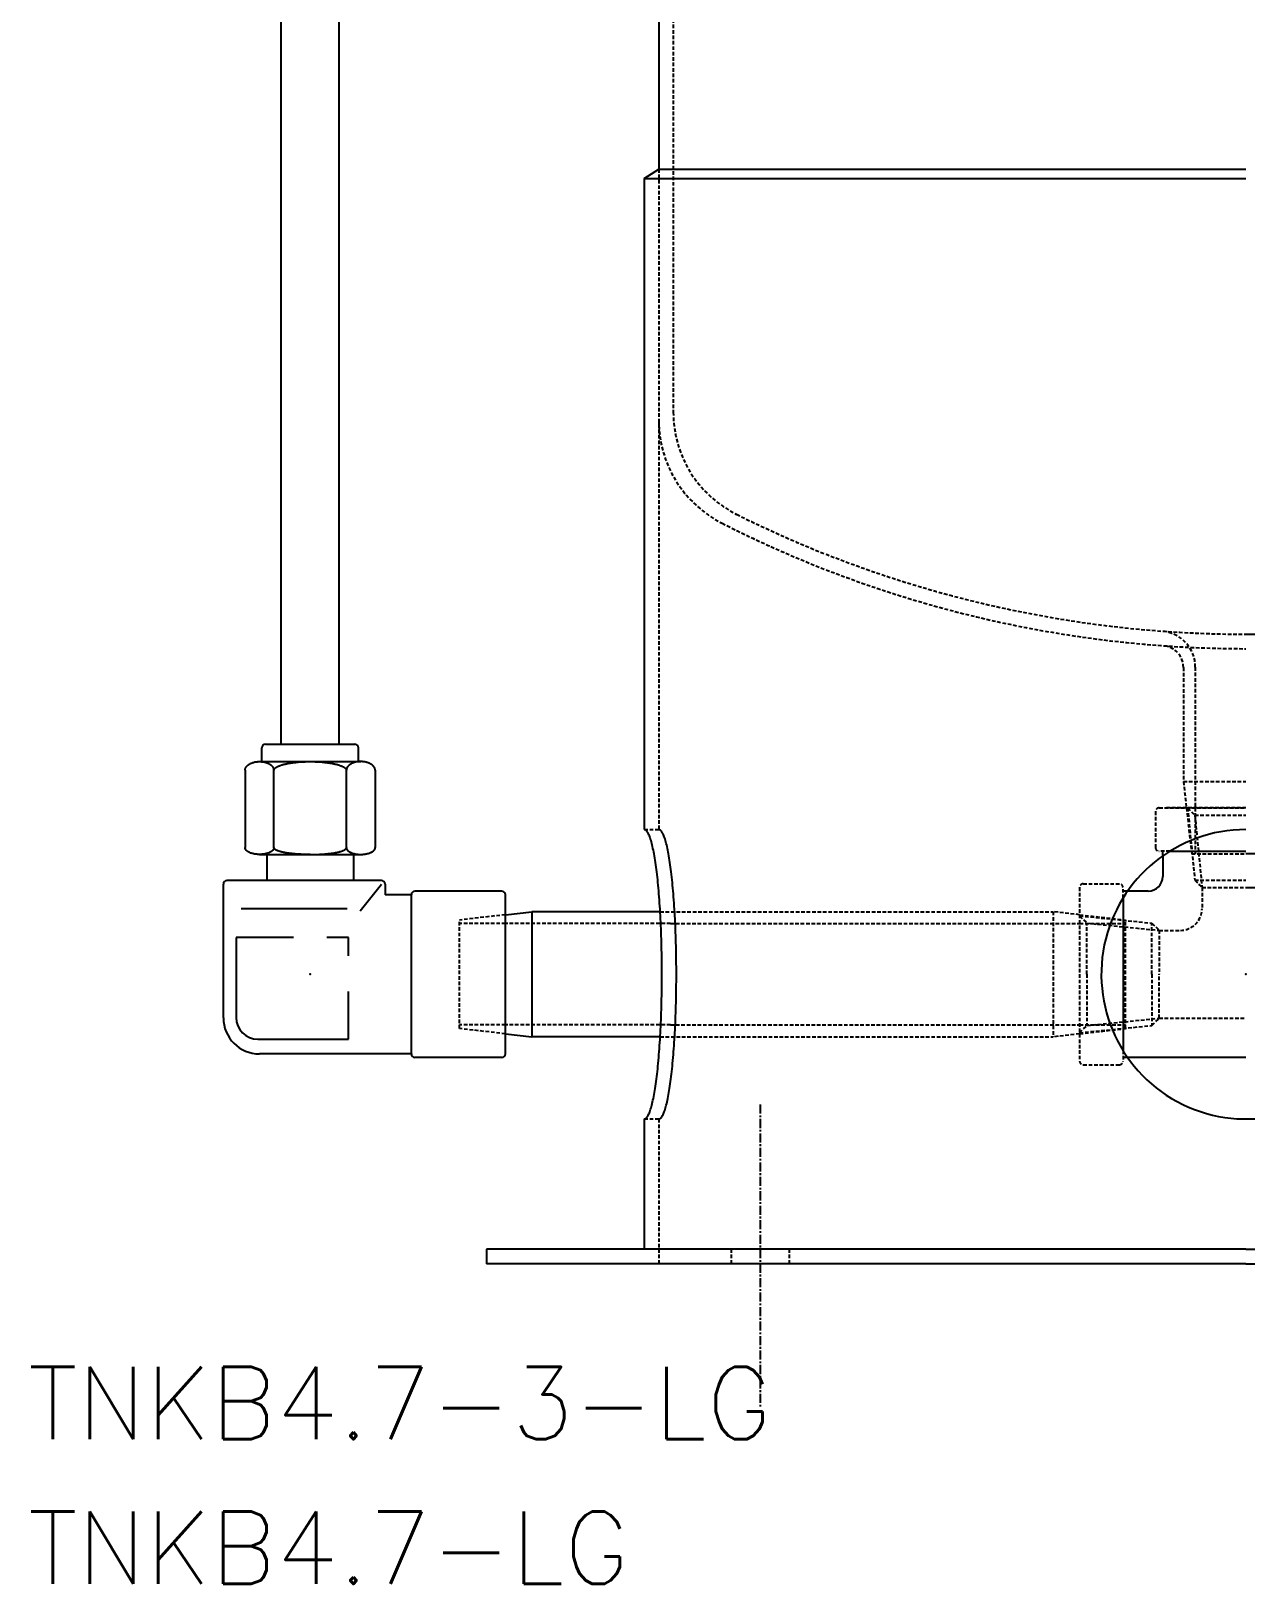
# Model space of a CAD drawing. Extents: x 248 to 542, y 18 to 818.
# Drawn here: x 248.5 to 416.5, y 18.3 to 232.9 of the extents above; entities that cross this region are included whole.
import ezdxf

# ---------------------------------------------------------------- set-up
doc = ezdxf.new("R2010")
doc.units = 0
doc.linetypes.add('CENTER', pattern=[2, 1.25, -0.25, 0.25, -0.25])
doc.linetypes.add('DASHED', pattern=[0.75, 0.5, -0.25])
doc.layers.get('0').update_dxf_attribs({"linetype": 'CONTINUOUS'})
doc.layers.add('CENTER', color=1, linetype='CENTER')
doc.styles.get("Standard").update_dxf_attribs({"font": 'txt.shx', "bigfont": 'bigfont.shx'})

msp = doc.modelspace()

# ---------------------------------------------------------------- linework, layer by layer
at = {"color": 3, "linetype": 'DASHED'}
for p, q in [((337.3, 417.52), (337.3, 180.23)), ((335.3, 213.81), (335.3, 122.52)), ((407.85, 144.93), (407.85, 129.17)), ((409.5, 144.96), (409.5, 125.52)), ((407.85, 129.17), (408.27, 125.52)), ((407.85, 129.17), (416.5, 129.17)), ((404, 125.02), (404, 120.02)), ((404.5, 125.52), (416.5, 125.52)), ((416.5, 125.52), (405.5, 125.52)), ((408.27, 125.52), (416.5, 125.52)), ((408.27, 125.52), (409, 119.17)), ((408.27, 125.52), (416.5, 125.52)), ((408.43, 125.52), (409.43, 115.52)), ((408.43, 125.52), (409.43, 124.52)), ((409.43, 124.52), (410.43, 114.52)), ((409.43, 124.52), (416.5, 124.52)), ((409.5, 125.52), (409.5, 119.17)), ((333.3, 122.52), (335.3, 122.52)), ((405.97, 119.52), (404.5, 119.52)), ((405, 118.88), (405, 119.52)), ((409, 119.17), (416.5, 119.17)), ((393.5, 114.52), (393.5, 90.52)), ((394, 115.02), (399, 115.02)), ((399.5, 113.05), (399.5, 114.52)), ((400.14, 114.02), (399.5, 114.02)), ((409.43, 115.52), (410.43, 114.52)), ((409.43, 115.52), (416.5, 115.52)), ((410.43, 114.52), (410.43, 111.59)), ((410.43, 114.52), (416.5, 114.52)), ((314.09, 110.75), (307.74, 110.02)), ((307.74, 95.02), (307.74, 110.02)), ((314.09, 109.52), (307.74, 109.52)), ((336.92, 109.52), (314.09, 109.52)), ((335.5, 111.17), (389.85, 111.17)), ((336.92, 109.52), (393.5, 109.52)), ((389.85, 111.17), (389.85, 93.87)), ((393.5, 110.75), (389.85, 111.17)), ((393.5, 110.75), (399.85, 110.02)), ((393.5, 110.59), (394.5, 109.59)), ((393.5, 110.59), (403.5, 109.59)), ((393.5, 109.52), (399.85, 109.52)), ((394.5, 102.52), (394.5, 109.59)), ((394.5, 109.59), (404.5, 108.59)), ((399.85, 95.02), (399.85, 110.02)), ((403.5, 102.52), (403.5, 109.59)), ((403.5, 109.59), (404.5, 108.59)), ((404.5, 108.59), (407.43, 108.59)), ((404.5, 108.59), (404.5, 102.52)), ((394.5, 102.52), (394.5, 95.44)), ((403.5, 102.52), (403.5, 95.44)), ((404.5, 96.44), (404.5, 102.52)), ((314.09, 95.52), (307.74, 95.52)), ((314.09, 94.29), (307.74, 95.02)), ((336.92, 95.52), (314.09, 95.52)), ((336.92, 95.52), (393.5, 95.52)), ((393.5, 95.52), (399.85, 95.52)), ((393.5, 94.44), (394.5, 95.44)), ((393.5, 94.44), (403.5, 95.44)), ((393.5, 94.29), (399.85, 95.02)), ((394.5, 95.44), (404.5, 96.44)), ((403.5, 95.44), (404.5, 96.44)), ((404.5, 96.44), (416.5, 96.44)), ((335.5, 93.87), (389.85, 93.87)), ((393.5, 94.29), (389.85, 93.87)), ((399.5, 91.98), (399.5, 90.52)), ((400.14, 91.02), (399.5, 91.02)), ((394, 90.02), (399, 90.02)), ((333.3, 82.52), (335.3, 82.52)), ((335.3, 82.52), (335.3, 62.52)), ((345.33, 64.52), (345.33, 62.52)), ((353.33, 64.52), (353.33, 62.52))]:
    msp.add_line(p, q, dxfattribs=at)
at = {"color": 7, "linetype": 'CONTINUOUS'}
for p, q in [((335.3, 368.87), (335.3, 213.81)), ((283.09, 134.32), (283.09, 345.72)), ((291.09, 134.32), (291.09, 345.72)), ((333.3, 212.52), (335.3, 213.81)), ((333.3, 212.52), (333.3, 122.52)), ((333.3, 212.52), (416.5, 212.52)), ((335.3, 213.81), (416.5, 213.81)), ((280.42, 131.92), (280.42, 133.82)), ((280.92, 134.32), (293.26, 134.32)), ((293.76, 131.92), (293.76, 133.82)), ((280.09, 131.92), (294.1, 131.92)), ((282.09, 120.02), (282.09, 130.99)), ((292.1, 120.02), (292.1, 130.99)), ((278.09, 130.71), (278.09, 120.02)), ((296.09, 130.71), (296.09, 120.02)), ((280.09, 119.08), (294.1, 119.08)), ((281.08, 119.08), (281.08, 115.48)), ((293.11, 119.08), (293.11, 115.48)), ((405, 118.88), (405, 116.02)), ((405.97, 119.52), (416.5, 119.52)), ((424, 119.17), (416.5, 119.17)), ((275.09, 96.52), (275.09, 114.98)), ((296.95, 115.48), (275.59, 115.48)), ((294, 111.29), (296.95, 114.98)), ((297.45, 114.98), (297.45, 113.52)), ((313.59, 114.02), (301.59, 114.02)), ((403, 114.02), (400.14, 114.02)), ((416.5, 114.52), (422.57, 114.52)), ((277.55, 111.63), (292.2, 111.63)), ((301.09, 113.52), (297.45, 113.52)), ((301.09, 91.52), (301.09, 113.52)), ((314.09, 91.52), (314.09, 113.52)), ((399.5, 113.05), (399.5, 91.98)), ((314.09, 110.75), (317.74, 111.17)), ((317.74, 111.17), (317.74, 93.87)), ((335.5, 111.17), (317.74, 111.17)), ((276.87, 107.58), (276.87, 96.55)), ((284.79, 107.58), (276.87, 107.58)), ((292.41, 107.58), (289.42, 107.58)), ((292.41, 105.05), (292.41, 107.58)), ((292.41, 93.55), (292.41, 100.12)), ((279.87, 93.55), (292.41, 93.55)), ((314.09, 94.29), (317.74, 93.87)), ((335.5, 93.87), (317.74, 93.87)), ((301.09, 91.52), (280.09, 91.52)), ((313.59, 91.02), (301.59, 91.02)), ((416.5, 91.02), (400.14, 91.02)), ((333.3, 82.52), (333.3, 64.52)), ((416.5, 64.52), (311.5, 64.52)), ((311.5, 64.52), (311.5, 62.52)), ((416.5, 64.52), (497.69, 64.52)), ((416.5, 62.52), (311.5, 62.52)), ((416.5, 62.52), (521.5, 62.52))]:
    msp.add_line(p, q, dxfattribs=at)
for points in [[(278.09, 130.71, 0), (278.09, 130.74, 0), (278.1, 130.76, 0), (278.1, 130.79, 0), (278.1, 130.82, 0), (278.11, 130.85, 0), (278.12, 130.88, 0), (278.12, 130.91, 0), (278.13, 130.94, 0), (278.14, 130.97, 0), (278.15, 131, 0), (278.17, 131.03, 0), (278.18, 131.06, 0), (278.19, 131.09, 0), (278.21, 131.11, 0), (278.23, 131.14, 0), (278.25, 131.17, 0), (278.26, 131.2, 0), (278.29, 131.22, 0), (278.31, 131.25, 0), (278.33, 131.28, 0), (278.35, 131.3, 0), (278.38, 131.33, 0), (278.4, 131.35, 0), (278.43, 131.38, 0), (278.46, 131.4, 0), (278.49, 131.43, 0), (278.52, 131.45, 0), (278.55, 131.47, 0), (278.58, 131.5, 0), (278.61, 131.52, 0), (278.64, 131.54, 0), (278.68, 131.56, 0), (278.71, 131.58, 0), (278.75, 131.6, 0), (278.79, 131.62, 0), (278.82, 131.64, 0), (278.86, 131.66, 0), (278.9, 131.68, 0), (278.94, 131.7, 0), (278.98, 131.71, 0), (279.02, 131.73, 0), (279.06, 131.75, 0), (279.11, 131.76, 0), (279.15, 131.77, 0), (279.19, 131.79, 0), (279.24, 131.8, 0), (279.28, 131.81, 0), (279.33, 131.82, 0), (279.37, 131.84, 0), (279.42, 131.85, 0), (279.46, 131.86, 0), (279.51, 131.87, 0), (279.56, 131.87, 0), (279.61, 131.88, 0), (279.65, 131.89, 0), (279.7, 131.89, 0), (279.75, 131.9, 0), (279.8, 131.9, 0), (279.85, 131.91, 0), (279.89, 131.91, 0), (279.94, 131.91, 0), (279.99, 131.91, 0), (280.04, 131.92, 0), (280.09, 131.92, 0), (280.14, 131.92, 0), (280.19, 131.91, 0), (280.24, 131.91, 0), (280.29, 131.91, 0), (280.33, 131.91, 0), (280.38, 131.9, 0), (280.43, 131.9, 0), (280.48, 131.89, 0), (280.53, 131.89, 0), (280.58, 131.88, 0), (280.62, 131.87, 0), (280.67, 131.87, 0), (280.72, 131.86, 0), (280.76, 131.85, 0), (280.81, 131.84, 0), (280.86, 131.82, 0), (280.9, 131.81, 0), (280.94, 131.8, 0), (280.99, 131.79, 0), (281.03, 131.77, 0), (281.07, 131.76, 0), (281.12, 131.75, 0), (281.16, 131.73, 0), (281.2, 131.71, 0), (281.24, 131.7, 0), (281.28, 131.68, 0), (281.32, 131.66, 0), (281.36, 131.64, 0), (281.39, 131.62, 0), (281.43, 131.6, 0), (281.47, 131.58, 0), (281.5, 131.56, 0), (281.54, 131.54, 0), (281.57, 131.52, 0), (281.6, 131.5, 0), (281.63, 131.47, 0), (281.67, 131.45, 0), (281.69, 131.43, 0), (281.72, 131.4, 0), (281.75, 131.38, 0), (281.78, 131.35, 0), (281.8, 131.33, 0), (281.83, 131.3, 0), (281.85, 131.28, 0), (281.88, 131.25, 0), (281.9, 131.22, 0), (281.92, 131.2, 0), (281.94, 131.17, 0), (281.95, 131.14, 0), (281.97, 131.11, 0), (281.99, 131.09, 0), (282, 131.06, 0), (282.02, 131.03, 0), (282.03, 131, 0), (282.04, 130.97, 0), (282.05, 130.94, 0), (282.06, 130.91, 0), (282.07, 130.88, 0), (282.07, 130.85, 0), (282.08, 130.82, 0), (282.08, 130.79, 0), (282.09, 130.76, 0), (282.09, 130.74, 0), (282.09, 130.71, 0)], [(282.09, 130.71, 0), (282.09, 130.74, 0), (282.09, 130.76, 0), (282.1, 130.79, 0), (282.11, 130.82, 0), (282.13, 130.85, 0), (282.14, 130.88, 0), (282.16, 130.91, 0), (282.18, 130.94, 0), (282.21, 130.97, 0), (282.24, 131, 0), (282.27, 131.03, 0), (282.3, 131.06, 0), (282.34, 131.09, 0), (282.38, 131.11, 0), (282.42, 131.14, 0), (282.47, 131.17, 0), (282.52, 131.2, 0), (282.57, 131.22, 0), (282.62, 131.25, 0), (282.68, 131.28, 0), (282.74, 131.3, 0), (282.8, 131.33, 0), (282.87, 131.35, 0), (282.93, 131.38, 0), (283, 131.4, 0), (283.07, 131.43, 0), (283.15, 131.45, 0), (283.22, 131.47, 0), (283.3, 131.5, 0), (283.38, 131.52, 0), (283.47, 131.54, 0), (283.55, 131.56, 0), (283.64, 131.58, 0), (283.73, 131.6, 0), (283.82, 131.62, 0), (283.92, 131.64, 0), (284.01, 131.66, 0), (284.11, 131.68, 0), (284.21, 131.7, 0), (284.31, 131.71, 0), (284.42, 131.73, 0), (284.52, 131.75, 0), (284.63, 131.76, 0), (284.73, 131.77, 0), (284.84, 131.79, 0), (284.95, 131.8, 0), (285.06, 131.81, 0), (285.18, 131.82, 0), (285.29, 131.84, 0), (285.41, 131.85, 0), (285.52, 131.86, 0), (285.64, 131.87, 0), (285.76, 131.87, 0), (285.88, 131.88, 0), (286, 131.89, 0), (286.12, 131.89, 0), (286.24, 131.9, 0), (286.36, 131.9, 0), (286.48, 131.91, 0), (286.6, 131.91, 0), (286.73, 131.91, 0), (286.85, 131.91, 0), (286.97, 131.92, 0), (287.09, 131.92, 0), (287.22, 131.92, 0), (287.34, 131.91, 0), (287.46, 131.91, 0), (287.58, 131.91, 0), (287.71, 131.91, 0), (287.83, 131.9, 0), (287.95, 131.9, 0), (288.07, 131.89, 0), (288.19, 131.89, 0), (288.31, 131.88, 0), (288.43, 131.87, 0), (288.55, 131.87, 0), (288.66, 131.86, 0), (288.78, 131.85, 0), (288.89, 131.84, 0), (289.01, 131.82, 0), (289.12, 131.81, 0), (289.23, 131.8, 0), (289.34, 131.79, 0), (289.45, 131.77, 0), (289.56, 131.76, 0), (289.67, 131.75, 0), (289.77, 131.73, 0), (289.88, 131.71, 0), (289.98, 131.7, 0), (290.07, 131.68, 0), (290.17, 131.66, 0), (290.27, 131.64, 0), (290.36, 131.62, 0), (290.45, 131.6, 0), (290.55, 131.58, 0), (290.63, 131.56, 0), (290.72, 131.54, 0), (290.8, 131.52, 0), (290.88, 131.5, 0), (290.96, 131.47, 0), (291.04, 131.45, 0), (291.11, 131.43, 0), (291.19, 131.4, 0), (291.26, 131.38, 0), (291.32, 131.35, 0), (291.39, 131.33, 0), (291.45, 131.3, 0), (291.51, 131.28, 0), (291.56, 131.25, 0), (291.62, 131.22, 0), (291.67, 131.2, 0), (291.72, 131.17, 0), (291.76, 131.14, 0), (291.81, 131.11, 0), (291.85, 131.09, 0), (291.88, 131.06, 0), (291.92, 131.03, 0), (291.95, 131, 0), (291.98, 130.97, 0), (292, 130.94, 0), (292.03, 130.91, 0), (292.05, 130.88, 0), (292.06, 130.85, 0), (292.07, 130.82, 0), (292.09, 130.79, 0), (292.09, 130.76, 0), (292.1, 130.74, 0), (292.1, 130.71, 0)], [(296.09, 130.71, 0), (296.09, 130.74, 0), (296.09, 130.76, 0), (296.09, 130.79, 0), (296.08, 130.82, 0), (296.08, 130.85, 0), (296.07, 130.88, 0), (296.06, 130.91, 0), (296.06, 130.94, 0), (296.05, 130.97, 0), (296.03, 131, 0), (296.02, 131.03, 0), (296.01, 131.06, 0), (295.99, 131.09, 0), (295.98, 131.11, 0), (295.96, 131.14, 0), (295.94, 131.17, 0), (295.92, 131.2, 0), (295.9, 131.22, 0), (295.88, 131.25, 0), (295.86, 131.28, 0), (295.83, 131.3, 0), (295.81, 131.33, 0), (295.78, 131.35, 0), (295.76, 131.38, 0), (295.73, 131.4, 0), (295.7, 131.43, 0), (295.67, 131.45, 0), (295.64, 131.47, 0), (295.61, 131.5, 0), (295.58, 131.52, 0), (295.54, 131.54, 0), (295.51, 131.56, 0), (295.47, 131.58, 0), (295.44, 131.6, 0), (295.4, 131.62, 0), (295.36, 131.64, 0), (295.32, 131.66, 0), (295.29, 131.68, 0), (295.25, 131.7, 0), (295.21, 131.71, 0), (295.17, 131.73, 0), (295.12, 131.75, 0), (295.08, 131.76, 0), (295.04, 131.77, 0), (294.99, 131.79, 0), (294.95, 131.8, 0), (294.91, 131.81, 0), (294.86, 131.82, 0), (294.81, 131.84, 0), (294.77, 131.85, 0), (294.72, 131.86, 0), (294.68, 131.87, 0), (294.63, 131.87, 0), (294.58, 131.88, 0), (294.53, 131.89, 0), (294.49, 131.89, 0), (294.44, 131.9, 0), (294.39, 131.9, 0), (294.34, 131.91, 0), (294.29, 131.91, 0), (294.24, 131.91, 0), (294.19, 131.91, 0), (294.14, 131.92, 0), (294.1, 131.92, 0), (294.05, 131.92, 0), (294, 131.91, 0), (293.95, 131.91, 0), (293.9, 131.91, 0), (293.85, 131.91, 0), (293.8, 131.9, 0), (293.75, 131.9, 0), (293.71, 131.89, 0), (293.66, 131.89, 0), (293.61, 131.88, 0), (293.56, 131.87, 0), (293.52, 131.87, 0), (293.47, 131.86, 0), (293.42, 131.85, 0), (293.38, 131.84, 0), (293.33, 131.82, 0), (293.29, 131.81, 0), (293.24, 131.8, 0), (293.2, 131.79, 0), (293.15, 131.77, 0), (293.11, 131.76, 0), (293.07, 131.75, 0), (293.03, 131.73, 0), (292.99, 131.71, 0), (292.95, 131.7, 0), (292.91, 131.68, 0), (292.87, 131.66, 0), (292.83, 131.64, 0), (292.79, 131.62, 0), (292.75, 131.6, 0), (292.72, 131.58, 0), (292.68, 131.56, 0), (292.65, 131.54, 0), (292.62, 131.52, 0), (292.58, 131.5, 0), (292.55, 131.47, 0), (292.52, 131.45, 0), (292.49, 131.43, 0), (292.46, 131.4, 0), (292.44, 131.38, 0), (292.41, 131.35, 0), (292.38, 131.33, 0), (292.36, 131.3, 0), (292.33, 131.28, 0), (292.31, 131.25, 0), (292.29, 131.22, 0), (292.27, 131.2, 0), (292.25, 131.17, 0), (292.23, 131.14, 0), (292.22, 131.11, 0), (292.2, 131.09, 0), (292.19, 131.06, 0), (292.17, 131.03, 0), (292.16, 131, 0), (292.15, 130.97, 0), (292.14, 130.94, 0), (292.13, 130.91, 0), (292.12, 130.88, 0), (292.11, 130.85, 0), (292.11, 130.82, 0), (292.11, 130.79, 0), (292.1, 130.76, 0), (292.1, 130.74, 0), (292.1, 130.71, 0)], [(333.3, 82.52, 0), (333.36, 82.52, 0), (333.42, 82.54, 0), (333.48, 82.57, 0), (333.54, 82.61, 0), (333.6, 82.67, 0), (333.66, 82.73, 0), (333.72, 82.81, 0), (333.78, 82.9, 0), (333.83, 83, 0), (333.89, 83.12, 0), (333.95, 83.24, 0), (334.01, 83.38, 0), (334.07, 83.53, 0), (334.12, 83.69, 0), (334.18, 83.86, 0), (334.23, 84.04, 0), (334.29, 84.23, 0), (334.34, 84.44, 0), (334.4, 84.65, 0), (334.45, 84.88, 0), (334.5, 85.11, 0), (334.56, 85.36, 0), (334.61, 85.62, 0), (334.66, 85.89, 0), (334.71, 86.16, 0), (334.75, 86.45, 0), (334.8, 86.75, 0), (334.85, 87.06, 0), (334.89, 87.37, 0), (334.94, 87.7, 0), (334.98, 88.03, 0), (335.03, 88.37, 0), (335.07, 88.73, 0), (335.11, 89.09, 0), (335.15, 89.45, 0), (335.19, 89.83, 0), (335.22, 90.21, 0), (335.26, 90.6, 0), (335.3, 91, 0), (335.33, 91.41, 0), (335.36, 91.82, 0), (335.39, 92.23, 0), (335.42, 92.66, 0), (335.45, 93.09, 0), (335.48, 93.52, 0), (335.51, 93.97, 0), (335.53, 94.41, 0), (335.56, 94.86, 0), (335.58, 95.32, 0), (335.6, 95.78, 0), (335.62, 96.24, 0), (335.63, 96.71, 0), (335.65, 97.18, 0), (335.67, 97.66, 0), (335.68, 98.13, 0), (335.69, 98.61, 0), (335.7, 99.1, 0), (335.71, 99.58, 0), (335.72, 100.07, 0), (335.73, 100.56, 0), (335.73, 101.05, 0), (335.74, 101.53, 0), (335.74, 102.03, 0), (335.74, 102.52, 0), (335.74, 103.01, 0), (335.74, 103.5, 0), (335.73, 103.99, 0), (335.73, 104.48, 0), (335.72, 104.97, 0), (335.71, 105.45, 0), (335.7, 105.94, 0), (335.69, 106.42, 0), (335.68, 106.9, 0), (335.67, 107.38, 0), (335.65, 107.85, 0), (335.63, 108.32, 0), (335.62, 108.79, 0), (335.6, 109.25, 0), (335.58, 109.71, 0), (335.56, 110.17, 0), (335.53, 110.62, 0), (335.51, 111.07, 0), (335.48, 111.51, 0), (335.45, 111.94, 0), (335.42, 112.37, 0), (335.39, 112.8, 0), (335.36, 113.22, 0), (335.33, 113.63, 0), (335.3, 114.03, 0), (335.26, 114.43, 0), (335.22, 114.82, 0), (335.19, 115.2, 0), (335.15, 115.58, 0), (335.11, 115.95, 0), (335.07, 116.31, 0), (335.03, 116.66, 0), (334.98, 117, 0), (334.94, 117.34, 0), (334.89, 117.66, 0), (334.85, 117.98, 0), (334.8, 118.28, 0), (334.75, 118.58, 0), (334.71, 118.87, 0), (334.66, 119.15, 0), (334.61, 119.41, 0), (334.56, 119.67, 0), (334.5, 119.92, 0), (334.45, 120.16, 0), (334.4, 120.38, 0), (334.34, 120.6, 0), (334.29, 120.8, 0), (334.23, 120.99, 0), (334.18, 121.18, 0), (334.12, 121.35, 0), (334.07, 121.51, 0), (334.01, 121.66, 0), (333.95, 121.79, 0), (333.89, 121.92, 0), (333.83, 122.03, 0), (333.78, 122.13, 0), (333.72, 122.22, 0), (333.66, 122.3, 0), (333.6, 122.37, 0), (333.54, 122.42, 0), (333.48, 122.46, 0), (333.42, 122.49, 0), (333.36, 122.51, 0), (333.3, 122.52, 0)], [(282.09, 120.02, 0), (282.09, 120, 0), (282.09, 119.97, 0), (282.08, 119.95, 0), (282.08, 119.93, 0), (282.07, 119.91, 0), (282.07, 119.88, 0), (282.06, 119.86, 0), (282.05, 119.84, 0), (282.04, 119.81, 0), (282.03, 119.79, 0), (282.02, 119.77, 0), (282, 119.75, 0), (281.99, 119.73, 0), (281.97, 119.7, 0), (281.95, 119.68, 0), (281.94, 119.66, 0), (281.92, 119.64, 0), (281.9, 119.62, 0), (281.88, 119.6, 0), (281.85, 119.58, 0), (281.83, 119.56, 0), (281.8, 119.54, 0), (281.78, 119.52, 0), (281.75, 119.5, 0), (281.72, 119.48, 0), (281.69, 119.46, 0), (281.67, 119.44, 0), (281.63, 119.43, 0), (281.6, 119.41, 0), (281.57, 119.39, 0), (281.54, 119.38, 0), (281.5, 119.36, 0), (281.47, 119.34, 0), (281.43, 119.33, 0), (281.39, 119.31, 0), (281.36, 119.3, 0), (281.32, 119.28, 0), (281.28, 119.27, 0), (281.24, 119.26, 0), (281.2, 119.24, 0), (281.16, 119.23, 0), (281.12, 119.22, 0), (281.07, 119.21, 0), (281.03, 119.19, 0), (280.99, 119.19, 0), (280.94, 119.17, 0), (280.9, 119.17, 0), (280.86, 119.16, 0), (280.81, 119.15, 0), (280.76, 119.14, 0), (280.72, 119.13, 0), (280.67, 119.12, 0), (280.62, 119.12, 0), (280.58, 119.11, 0), (280.53, 119.11, 0), (280.48, 119.1, 0), (280.43, 119.1, 0), (280.38, 119.09, 0), (280.33, 119.09, 0), (280.29, 119.09, 0), (280.24, 119.09, 0), (280.19, 119.09, 0), (280.14, 119.08, 0), (280.09, 119.08, 0), (280.04, 119.08, 0), (279.99, 119.09, 0), (279.94, 119.09, 0), (279.89, 119.09, 0), (279.85, 119.09, 0), (279.8, 119.09, 0), (279.75, 119.1, 0), (279.7, 119.1, 0), (279.65, 119.11, 0), (279.61, 119.11, 0), (279.56, 119.12, 0), (279.51, 119.12, 0), (279.46, 119.13, 0), (279.42, 119.14, 0), (279.37, 119.15, 0), (279.33, 119.16, 0), (279.28, 119.17, 0), (279.24, 119.17, 0), (279.19, 119.19, 0), (279.15, 119.19, 0), (279.11, 119.21, 0), (279.06, 119.22, 0), (279.02, 119.23, 0), (278.98, 119.24, 0), (278.94, 119.26, 0), (278.9, 119.27, 0), (278.86, 119.28, 0), (278.82, 119.3, 0), (278.79, 119.31, 0), (278.75, 119.33, 0), (278.71, 119.34, 0), (278.68, 119.36, 0), (278.64, 119.38, 0), (278.61, 119.39, 0), (278.58, 119.41, 0), (278.55, 119.43, 0), (278.52, 119.44, 0), (278.49, 119.46, 0), (278.46, 119.48, 0), (278.43, 119.5, 0), (278.4, 119.52, 0), (278.38, 119.54, 0), (278.35, 119.56, 0), (278.33, 119.58, 0), (278.31, 119.6, 0), (278.29, 119.62, 0), (278.26, 119.64, 0), (278.25, 119.66, 0), (278.23, 119.68, 0), (278.21, 119.7, 0), (278.19, 119.73, 0), (278.18, 119.75, 0), (278.17, 119.77, 0), (278.15, 119.79, 0), (278.14, 119.81, 0), (278.13, 119.84, 0), (278.12, 119.86, 0), (278.12, 119.88, 0), (278.11, 119.91, 0), (278.1, 119.93, 0), (278.1, 119.95, 0), (278.1, 119.97, 0), (278.09, 120, 0), (278.09, 120.02, 0)], [(287.09, 119.07, 0), (287.03, 119.07, 0), (286.97, 119.07, 0), (286.91, 119.07, 0), (286.85, 119.07, 0), (286.79, 119.07, 0), (286.73, 119.07, 0), (286.67, 119.07, 0), (286.61, 119.07, 0), (286.55, 119.07, 0), (286.49, 119.07, 0), (286.43, 119.08, 0), (286.37, 119.08, 0), (286.31, 119.08, 0), (286.25, 119.08, 0), (286.19, 119.08, 0), (286.13, 119.08, 0), (286.07, 119.08, 0), (286.01, 119.09, 0), (285.95, 119.09, 0), (285.89, 119.09, 0), (285.83, 119.09, 0), (285.77, 119.1, 0), (285.71, 119.1, 0), (285.65, 119.1, 0), (285.59, 119.11, 0), (285.54, 119.11, 0), (285.48, 119.11, 0), (285.42, 119.12, 0), (285.36, 119.12, 0), (285.31, 119.12, 0), (285.25, 119.13, 0), (285.19, 119.13, 0), (285.13, 119.14, 0), (285.08, 119.14, 0), (285.02, 119.15, 0), (284.97, 119.15, 0), (284.91, 119.16, 0), (284.86, 119.16, 0), (284.8, 119.17, 0), (284.75, 119.17, 0), (284.69, 119.18, 0), (284.64, 119.18, 0), (284.59, 119.19, 0), (284.53, 119.19, 0), (284.48, 119.2, 0), (284.43, 119.21, 0), (284.38, 119.21, 0), (284.33, 119.22, 0), (284.27, 119.22, 0), (284.23, 119.23, 0), (284.17, 119.24, 0), (284.12, 119.25, 0), (284.08, 119.25, 0), (284.03, 119.26, 0), (283.98, 119.27, 0), (283.93, 119.27, 0), (283.88, 119.28, 0), (283.84, 119.29, 0), (283.79, 119.3, 0), (283.74, 119.3, 0), (283.7, 119.31, 0), (283.65, 119.32, 0), (283.61, 119.33, 0), (283.56, 119.34, 0), (283.52, 119.34, 0), (283.48, 119.35, 0), (283.44, 119.36, 0), (283.39, 119.37, 0), (283.35, 119.38, 0), (283.31, 119.39, 0), (283.27, 119.4, 0), (283.23, 119.41, 0), (283.19, 119.42, 0), (283.16, 119.42, 0), (283.12, 119.43, 0), (283.08, 119.44, 0), (283.05, 119.45, 0), (283.01, 119.46, 0), (282.97, 119.47, 0), (282.94, 119.48, 0), (282.9, 119.49, 0), (282.87, 119.5, 0), (282.84, 119.51, 0), (282.81, 119.52, 0), (282.77, 119.53, 0), (282.74, 119.54, 0), (282.71, 119.55, 0), (282.68, 119.56, 0), (282.65, 119.57, 0), (282.63, 119.58, 0), (282.6, 119.59, 0), (282.57, 119.61, 0), (282.55, 119.62, 0), (282.52, 119.63, 0), (282.5, 119.64, 0), (282.47, 119.65, 0), (282.45, 119.66, 0), (282.43, 119.67, 0), (282.4, 119.68, 0), (282.38, 119.69, 0), (282.36, 119.7, 0), (282.34, 119.72, 0), (282.32, 119.73, 0), (282.31, 119.74, 0), (282.29, 119.75, 0), (282.27, 119.76, 0), (282.25, 119.77, 0), (282.24, 119.78, 0), (282.23, 119.8, 0), (282.21, 119.81, 0), (282.2, 119.82, 0), (282.19, 119.83, 0), (282.17, 119.84, 0), (282.16, 119.85, 0), (282.15, 119.87, 0), (282.14, 119.88, 0), (282.13, 119.89, 0), (282.13, 119.9, 0), (282.12, 119.91, 0), (282.11, 119.92, 0), (282.11, 119.94, 0), (282.1, 119.95, 0), (282.1, 119.96, 0), (282.09, 119.97, 0), (282.09, 119.98, 0), (282.09, 120, 0), (282.09, 120.01, 0), (282.09, 120.02, 0)], [(287.09, 119.07, 0), (287.15, 119.07, 0), (287.21, 119.07, 0), (287.28, 119.07, 0), (287.34, 119.07, 0), (287.4, 119.07, 0), (287.46, 119.07, 0), (287.52, 119.07, 0), (287.58, 119.07, 0), (287.64, 119.07, 0), (287.7, 119.07, 0), (287.76, 119.08, 0), (287.82, 119.08, 0), (287.88, 119.08, 0), (287.94, 119.08, 0), (288, 119.08, 0), (288.06, 119.08, 0), (288.12, 119.08, 0), (288.18, 119.09, 0), (288.24, 119.09, 0), (288.3, 119.09, 0), (288.36, 119.09, 0), (288.42, 119.1, 0), (288.48, 119.1, 0), (288.54, 119.1, 0), (288.59, 119.11, 0), (288.65, 119.11, 0), (288.71, 119.11, 0), (288.77, 119.12, 0), (288.82, 119.12, 0), (288.88, 119.12, 0), (288.94, 119.13, 0), (289, 119.13, 0), (289.05, 119.14, 0), (289.11, 119.14, 0), (289.16, 119.15, 0), (289.22, 119.15, 0), (289.27, 119.16, 0), (289.33, 119.16, 0), (289.38, 119.17, 0), (289.44, 119.17, 0), (289.49, 119.18, 0), (289.55, 119.18, 0), (289.6, 119.19, 0), (289.65, 119.19, 0), (289.71, 119.2, 0), (289.76, 119.21, 0), (289.81, 119.21, 0), (289.86, 119.22, 0), (289.91, 119.22, 0), (289.96, 119.23, 0), (290.01, 119.24, 0), (290.06, 119.25, 0), (290.11, 119.25, 0), (290.16, 119.26, 0), (290.21, 119.27, 0), (290.26, 119.27, 0), (290.3, 119.28, 0), (290.35, 119.29, 0), (290.4, 119.3, 0), (290.44, 119.3, 0), (290.49, 119.31, 0), (290.53, 119.32, 0), (290.58, 119.33, 0), (290.62, 119.34, 0), (290.67, 119.34, 0), (290.71, 119.35, 0), (290.75, 119.36, 0), (290.79, 119.37, 0), (290.83, 119.38, 0), (290.87, 119.39, 0), (290.92, 119.4, 0), (290.95, 119.41, 0), (290.99, 119.42, 0), (291.03, 119.42, 0), (291.07, 119.43, 0), (291.11, 119.44, 0), (291.14, 119.45, 0), (291.18, 119.46, 0), (291.21, 119.47, 0), (291.25, 119.48, 0), (291.28, 119.49, 0), (291.32, 119.5, 0), (291.35, 119.51, 0), (291.38, 119.52, 0), (291.41, 119.53, 0), (291.44, 119.54, 0), (291.47, 119.55, 0), (291.5, 119.56, 0), (291.53, 119.57, 0), (291.56, 119.58, 0), (291.59, 119.59, 0), (291.61, 119.61, 0), (291.64, 119.62, 0), (291.67, 119.63, 0), (291.69, 119.64, 0), (291.71, 119.65, 0), (291.74, 119.66, 0), (291.76, 119.67, 0), (291.78, 119.68, 0), (291.8, 119.69, 0), (291.82, 119.7, 0), (291.84, 119.72, 0), (291.86, 119.73, 0), (291.88, 119.74, 0), (291.9, 119.75, 0), (291.92, 119.76, 0), (291.93, 119.77, 0), (291.95, 119.78, 0), (291.96, 119.8, 0), (291.98, 119.81, 0), (291.99, 119.82, 0), (292, 119.83, 0), (292.01, 119.84, 0), (292.02, 119.85, 0), (292.04, 119.87, 0), (292.05, 119.88, 0), (292.05, 119.89, 0), (292.06, 119.9, 0), (292.07, 119.91, 0), (292.07, 119.92, 0), (292.08, 119.94, 0), (292.09, 119.95, 0), (292.09, 119.96, 0), (292.09, 119.97, 0), (292.1, 119.98, 0), (292.1, 120, 0), (292.1, 120.01, 0), (292.1, 120.02, 0)], [(292.1, 120.02, 0), (292.1, 120, 0), (292.1, 119.97, 0), (292.11, 119.95, 0), (292.11, 119.93, 0), (292.11, 119.91, 0), (292.12, 119.88, 0), (292.13, 119.86, 0), (292.14, 119.84, 0), (292.15, 119.81, 0), (292.16, 119.79, 0), (292.17, 119.77, 0), (292.19, 119.75, 0), (292.2, 119.73, 0), (292.22, 119.7, 0), (292.23, 119.68, 0), (292.25, 119.66, 0), (292.27, 119.64, 0), (292.29, 119.62, 0), (292.31, 119.6, 0), (292.33, 119.58, 0), (292.36, 119.56, 0), (292.38, 119.54, 0), (292.41, 119.52, 0), (292.44, 119.5, 0), (292.46, 119.48, 0), (292.49, 119.46, 0), (292.52, 119.44, 0), (292.55, 119.43, 0), (292.58, 119.41, 0), (292.62, 119.39, 0), (292.65, 119.38, 0), (292.68, 119.36, 0), (292.72, 119.34, 0), (292.75, 119.33, 0), (292.79, 119.31, 0), (292.83, 119.3, 0), (292.87, 119.28, 0), (292.91, 119.27, 0), (292.95, 119.26, 0), (292.99, 119.24, 0), (293.03, 119.23, 0), (293.07, 119.22, 0), (293.11, 119.21, 0), (293.15, 119.19, 0), (293.2, 119.19, 0), (293.24, 119.17, 0), (293.29, 119.17, 0), (293.33, 119.16, 0), (293.38, 119.15, 0), (293.42, 119.14, 0), (293.47, 119.13, 0), (293.52, 119.12, 0), (293.56, 119.12, 0), (293.61, 119.11, 0), (293.66, 119.11, 0), (293.71, 119.1, 0), (293.75, 119.1, 0), (293.8, 119.09, 0), (293.85, 119.09, 0), (293.9, 119.09, 0), (293.95, 119.09, 0), (294, 119.09, 0), (294.05, 119.08, 0), (294.1, 119.08, 0), (294.14, 119.08, 0), (294.19, 119.09, 0), (294.24, 119.09, 0), (294.29, 119.09, 0), (294.34, 119.09, 0), (294.39, 119.09, 0), (294.44, 119.1, 0), (294.49, 119.1, 0), (294.53, 119.11, 0), (294.58, 119.11, 0), (294.63, 119.12, 0), (294.68, 119.12, 0), (294.72, 119.13, 0), (294.77, 119.14, 0), (294.81, 119.15, 0), (294.86, 119.16, 0), (294.91, 119.17, 0), (294.95, 119.17, 0), (294.99, 119.19, 0), (295.04, 119.19, 0), (295.08, 119.21, 0), (295.12, 119.22, 0), (295.17, 119.23, 0), (295.21, 119.24, 0), (295.25, 119.26, 0), (295.29, 119.27, 0), (295.32, 119.28, 0), (295.36, 119.3, 0), (295.4, 119.31, 0), (295.44, 119.33, 0), (295.47, 119.34, 0), (295.51, 119.36, 0), (295.54, 119.38, 0), (295.58, 119.39, 0), (295.61, 119.41, 0), (295.64, 119.43, 0), (295.67, 119.44, 0), (295.7, 119.46, 0), (295.73, 119.48, 0), (295.76, 119.5, 0), (295.78, 119.52, 0), (295.81, 119.54, 0), (295.83, 119.56, 0), (295.86, 119.58, 0), (295.88, 119.6, 0), (295.9, 119.62, 0), (295.92, 119.64, 0), (295.94, 119.66, 0), (295.96, 119.68, 0), (295.98, 119.7, 0), (295.99, 119.73, 0), (296.01, 119.75, 0), (296.02, 119.77, 0), (296.03, 119.79, 0), (296.05, 119.81, 0), (296.06, 119.84, 0), (296.06, 119.86, 0), (296.07, 119.88, 0), (296.08, 119.91, 0), (296.08, 119.93, 0), (296.09, 119.95, 0), (296.09, 119.97, 0), (296.09, 120, 0), (296.09, 120.02, 0)]]:
    msp.add_polyline3d(points, dxfattribs=at)
at = {"color": 3, "linetype": 'DASHED'}
msp.add_polyline3d([(335.3, 82.52, 0), (335.36, 82.52, 0), (335.42, 82.54, 0), (335.48, 82.57, 0), (335.54, 82.61, 0), (335.6, 82.67, 0), (335.66, 82.73, 0), (335.72, 82.81, 0), (335.78, 82.9, 0), (335.83, 83, 0), (335.89, 83.12, 0), (335.95, 83.24, 0), (336.01, 83.38, 0), (336.07, 83.53, 0), (336.12, 83.69, 0), (336.18, 83.86, 0), (336.23, 84.04, 0), (336.29, 84.23, 0), (336.34, 84.44, 0), (336.4, 84.65, 0), (336.45, 84.88, 0), (336.5, 85.11, 0), (336.56, 85.36, 0), (336.61, 85.62, 0), (336.66, 85.89, 0), (336.71, 86.16, 0), (336.75, 86.45, 0), (336.8, 86.75, 0), (336.85, 87.06, 0), (336.89, 87.37, 0), (336.94, 87.7, 0), (336.98, 88.03, 0), (337.03, 88.37, 0), (337.07, 88.73, 0), (337.11, 89.09, 0), (337.15, 89.45, 0), (337.19, 89.83, 0), (337.22, 90.21, 0), (337.26, 90.6, 0), (337.3, 91, 0), (337.33, 91.41, 0), (337.36, 91.82, 0), (337.39, 92.23, 0), (337.42, 92.66, 0), (337.45, 93.09, 0), (337.48, 93.52, 0), (337.51, 93.97, 0), (337.53, 94.41, 0), (337.56, 94.86, 0), (337.58, 95.32, 0), (337.6, 95.78, 0), (337.62, 96.24, 0), (337.63, 96.71, 0), (337.65, 97.18, 0), (337.67, 97.66, 0), (337.68, 98.13, 0), (337.69, 98.61, 0), (337.7, 99.1, 0), (337.71, 99.58, 0), (337.72, 100.07, 0), (337.73, 100.56, 0), (337.73, 101.05, 0), (337.74, 101.53, 0), (337.74, 102.03, 0), (337.74, 102.52, 0), (337.74, 103.01, 0), (337.74, 103.5, 0), (337.73, 103.99, 0), (337.73, 104.48, 0), (337.72, 104.97, 0), (337.71, 105.45, 0), (337.7, 105.94, 0), (337.69, 106.42, 0), (337.68, 106.9, 0), (337.67, 107.38, 0), (337.65, 107.85, 0), (337.63, 108.32, 0), (337.62, 108.79, 0), (337.6, 109.25, 0), (337.58, 109.71, 0), (337.56, 110.17, 0), (337.53, 110.62, 0), (337.51, 111.07, 0), (337.48, 111.51, 0), (337.45, 111.94, 0), (337.42, 112.37, 0), (337.39, 112.8, 0), (337.36, 113.22, 0), (337.33, 113.63, 0), (337.3, 114.03, 0), (337.26, 114.43, 0), (337.22, 114.82, 0), (337.19, 115.2, 0), (337.15, 115.58, 0), (337.11, 115.95, 0), (337.07, 116.31, 0), (337.03, 116.66, 0), (336.98, 117, 0), (336.94, 117.34, 0), (336.89, 117.66, 0), (336.85, 117.98, 0), (336.8, 118.28, 0), (336.75, 118.58, 0), (336.71, 118.87, 0), (336.66, 119.15, 0), (336.61, 119.41, 0), (336.56, 119.67, 0), (336.5, 119.92, 0), (336.45, 120.16, 0), (336.4, 120.38, 0), (336.34, 120.6, 0), (336.29, 120.8, 0), (336.23, 120.99, 0), (336.18, 121.18, 0), (336.12, 121.35, 0), (336.07, 121.51, 0), (336.01, 121.66, 0), (335.95, 121.79, 0), (335.89, 121.92, 0), (335.83, 122.03, 0), (335.78, 122.13, 0), (335.72, 122.22, 0), (335.66, 122.3, 0), (335.6, 122.37, 0), (335.54, 122.42, 0), (335.48, 122.46, 0), (335.42, 122.49, 0), (335.36, 122.51, 0), (335.3, 122.52, 0)], dxfattribs=at)
for centre, radius, start, end in [((351.3, 179.12), 16, 180, 243.078), ((353.1, 180.23), 15.8, 180, 243.5222), ((416.5, 307.52), 158, 243.5222, 270), ((416.5, 307.52), 160, 243.078, 270), ((404.5, 144.96), 5, 0, 85.7781), ((404.85, 144.93), 3, 0, 85.9014), ((404.5, 125.02), 0.5, 90, 180), ((404.5, 120.02), 0.5, 180, 270), ((394, 114.52), 0.5, 90, 180), ((399, 114.52), 0.5, 0, 90), ((407.43, 111.59), 3, 270, 0), ((394, 90.52), 0.5, 180, 270), ((399, 90.52), 0.5, 270, 0)]:
    msp.add_arc(centre, radius, start, end, dxfattribs=at)
at = {"color": 7, "linetype": 'CONTINUOUS'}
for centre, radius, start, end in [((416.5, 307.52), 158, 270, 296.4778), ((280.92, 133.82), 0.5, 90, 180), ((293.26, 133.82), 0.5, 0, 90), ((416.5, 102.52), 20, 90, 324.9004), ((403, 116.02), 2, 270, 0), ((275.59, 114.98), 0.5, 90, 180), ((296.95, 114.98), 0.5, 0, 90), ((301.59, 113.52), 0.5, 90, 180), ((313.59, 113.52), 0.5, 0, 90), ((280.09, 96.52), 5, 180, 270), ((279.87, 96.55), 3, 180, 270), ((301.59, 91.52), 0.5, 180, 270), ((313.59, 91.52), 0.5, 270, 0)]:
    msp.add_arc(centre, radius, start, end, dxfattribs=at)
for p in [(287.09, 102.52), (416.5, 102.52)]:
    msp.add_point(p, dxfattribs=at)
at = {"layer": 'CENTER', "color": 1, "linetype": 'CENTER'}
msp.add_line((349.33, 84.52), (349.33, 42.52), dxfattribs=at)

# ---------------------------------------------------------------- texts
at = {"color": 7, "linetype": 'CONTINUOUS'}
for s, p in [('TNKB4.7-3-LG', (248.07, 38.26)), ('TNKB4.7-LG', (248.07, 18.26))]:
    msp.add_text(s, height=10, dxfattribs=at).set_placement(p)

doc.saveas('drawing.dxf')
